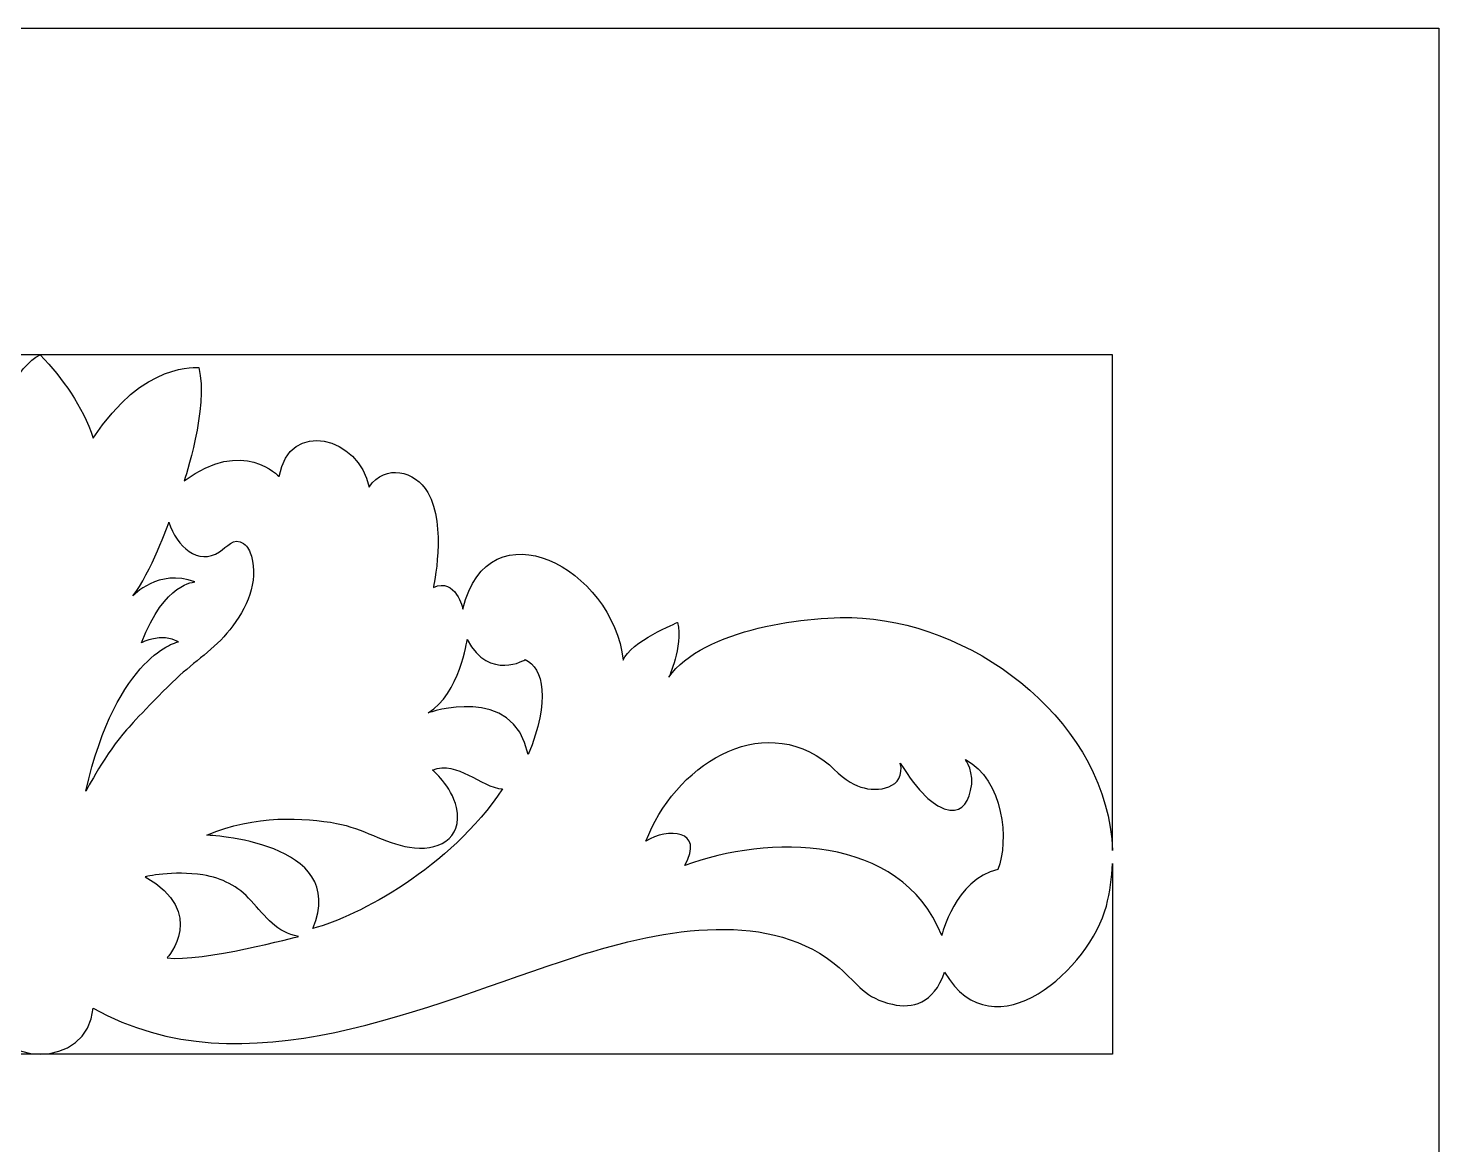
# Model space of a CAD drawing. Header units: centimetres. Extents: x 8 to 12.9, y -9 to 9.
# Drawn here: x 10.427 to 12.902, y 7.042 to 9.001 of the extents above; entities that cross this region are included whole.
import ezdxf

# ---------------------------------------------------------------- set-up
doc = ezdxf.new("R2010")
doc.units = ezdxf.units.CM
doc.header["$MEASUREMENT"] = 0
doc.layers.add('layer 1', color=7, linetype='Continuous')

msp = doc.modelspace()

# ---------------------------------------------------------------- linework, layer by layer
at = {"layer": 'layer 1', "color": 250, "lineweight": 30}
for points, knots in [([(12.90221, 9.00077), (11.26585, 9.00077), (9.62949, 9.00077), (7.99312, 9.00077), (7.99312, 9.00077), (7.99312, 3.53168), (7.99312, -1.93741), (7.99312, -7.4065), (7.99312, -7.4065), (7.99314, -7.4065), (7.99315, -7.4065), (7.99316, -7.4065), (7.99316, -7.4065), (7.99316, -7.93741), (7.99316, -8.46832), (7.99316, -8.99923), (7.99316, -8.99923), (8.18407, -8.99923), (8.37498, -8.99923), (8.56589, -8.99923), (8.56589, -8.99923), (8.56589, -8.91742), (8.56589, -8.8356), (8.56589, -8.75378), (8.56589, -8.75378), (8.76783, -8.75378), (8.96977, -8.75378), (9.17171, -8.75378), (9.17171, -8.75378), (9.17171, -8.5939), (9.17171, -8.43402), (9.17171, -8.27413), (9.17171, -8.27413), (9.25341, -8.27251), (9.33511, -8.27088), (9.4168, -8.26924), (9.4168, -8.26924), (9.43131, -8.31061), (9.45032, -8.34649), (9.48189, -8.37816), (9.48189, -8.37816), (9.5128, -8.40916), (9.54474, -8.42833), (9.58226, -8.43705), (9.58226, -8.43705), (9.63191, -8.4486), (9.68435, -8.44357), (9.72421, -8.4088), (9.72421, -8.4088), (9.76278, -8.37514), (9.78504, -8.32123), (9.79304, -8.2698), (9.79304, -8.2698), (9.81586, -8.27211), (9.83527, -8.27158), (9.85358, -8.26896), (9.85358, -8.26896), (9.94495, -8.25588), (9.9881, -8.19807), (9.99582, -8.11089), (9.99582, -8.11089), (9.99771, -8.08953), (9.9962, -8.06844), (9.98941, -8.04988), (9.98941, -8.04988), (9.99085, -8.05023), (9.99229, -8.05059), (9.99372, -8.05095), (9.99372, -8.05095), (10.02596, -8.0621), (10.0582, -8.07324), (10.09045, -8.08439), (10.09045, -8.08439), (10.10979, -8.28195), (10.26235, -8.43577), (10.44769, -8.43577), (10.44769, -8.43577), (10.63302, -8.43577), (10.78558, -8.28195), (10.80493, -8.08439), (10.80493, -8.08439), (10.83717, -8.07324), (10.86941, -8.0621), (10.90165, -8.05095), (10.90165, -8.05095), (10.90309, -8.05059), (10.90452, -8.05023), (10.90596, -8.04988), (10.90596, -8.04988), (10.89917, -8.06844), (10.89767, -8.08953), (10.89956, -8.11089), (10.89956, -8.11089), (10.90727, -8.19807), (10.95043, -8.25588), (11.04179, -8.26896), (11.04179, -8.26896), (11.0601, -8.27158), (11.07952, -8.27211), (11.10234, -8.2698), (11.10234, -8.2698), (11.11033, -8.32123), (11.13259, -8.37514), (11.17117, -8.4088), (11.17117, -8.4088), (11.21102, -8.44357), (11.26346, -8.4486), (11.31312, -8.43705), (11.31312, -8.43705), (11.35063, -8.42833), (11.38257, -8.40916), (11.41348, -8.37816), (11.41348, -8.37816), (11.44506, -8.34649), (11.46406, -8.31061), (11.47857, -8.26924), (11.47857, -8.26924), (11.56027, -8.27088), (11.64196, -8.27251), (11.72366, -8.27413), (11.72366, -8.27413), (11.72366, -8.43402), (11.72366, -8.5939), (11.72366, -8.75378), (11.72366, -8.75378), (11.9256, -8.75378), (12.12754, -8.75378), (12.32948, -8.75378), (12.32948, -8.75378), (12.32948, -8.8356), (12.32948, -8.91742), (12.32948, -8.99923), (12.32948, -8.99923), (12.52039, -8.99923), (12.7113, -8.99923), (12.90221, -8.99923), (12.90221, -8.99923), (12.90221, -8.46832), (12.90221, -7.93741), (12.90221, -7.4065), (12.90221, -7.4065), (12.90221, -1.93741), (12.90221, 3.53168), (12.90221, 9.00077)], [0, 0, 0, 0, 0.027027, 0.027027, 0.027027, 0.027027, 0.0540541, 0.0540541, 0.0540541, 0.0540541, 0.0810811, 0.0810811, 0.0810811, 0.0810811, 0.1081081, 0.1081081, 0.1081081, 0.1081081, 0.1351351, 0.1351351, 0.1351351, 0.1351351, 0.1621622, 0.1621622, 0.1621622, 0.1621622, 0.1891892, 0.1891892, 0.1891892, 0.1891892, 0.2162162, 0.2162162, 0.2162162, 0.2162162, 0.2432432, 0.2432432, 0.2432432, 0.2432432, 0.2702703, 0.2702703, 0.2702703, 0.2702703, 0.2972973, 0.2972973, 0.2972973, 0.2972973, 0.3243243, 0.3243243, 0.3243243, 0.3243243, 0.3513514, 0.3513514, 0.3513514, 0.3513514, 0.3783784, 0.3783784, 0.3783784, 0.3783784, 0.4054054, 0.4054054, 0.4054054, 0.4054054, 0.4324324, 0.4324324, 0.4324324, 0.4324324, 0.4594595, 0.4594595, 0.4594595, 0.4594595, 0.4864865, 0.4864865, 0.4864865, 0.4864865, 0.5135135, 0.5135135, 0.5135135, 0.5135135, 0.5405405, 0.5405405, 0.5405405, 0.5405405, 0.5675676, 0.5675676, 0.5675676, 0.5675676, 0.5945946, 0.5945946, 0.5945946, 0.5945946, 0.6216216, 0.6216216, 0.6216216, 0.6216216, 0.6486486, 0.6486486, 0.6486486, 0.6486486, 0.6756757, 0.6756757, 0.6756757, 0.6756757, 0.7027027, 0.7027027, 0.7027027, 0.7027027, 0.7297297, 0.7297297, 0.7297297, 0.7297297, 0.7567568, 0.7567568, 0.7567568, 0.7567568, 0.7837838, 0.7837838, 0.7837838, 0.7837838, 0.8108108, 0.8108108, 0.8108108, 0.8108108, 0.8378378, 0.8378378, 0.8378378, 0.8378378, 0.8648649, 0.8648649, 0.8648649, 0.8648649, 0.8918919, 0.8918919, 0.8918919, 0.8918919, 0.9189189, 0.9189189, 0.9189189, 0.9189189, 0.9459459, 0.9459459, 0.9459459, 0.9459459, 1, 1, 1, 1]), ([(8.56585, 7.55794), (8.56585, 7.84797), (8.56585, 8.13801), (8.56585, 8.42804), (8.56585, 8.42804), (9.19312, 8.42804), (9.8204, 8.42804), (10.44767, 8.42804), (10.44767, 8.42804), (10.40855, 8.41007), (10.36875, 8.3237), (10.3544, 8.28135), (10.3544, 8.28135), (10.26771, 8.41687), (10.16923, 8.40529), (10.16923, 8.40529), (10.16923, 8.40529), (10.15176, 8.33543), (10.19486, 8.20671), (10.19486, 8.20671), (10.19486, 8.20671), (10.09118, 8.28394), (10.02828, 8.21407), (10.02828, 8.21407), (10.02828, 8.21407), (10.01082, 8.31693), (9.88725, 8.28256), (9.87039, 8.19583), (9.87039, 8.19583), (9.84175, 8.23702), (9.78985, 8.22497), (9.76733, 8.18621), (9.76733, 8.18621), (9.73356, 8.12806), (9.75757, 8.01978), (9.75757, 8.01978), (9.75757, 8.01978), (9.71775, 8.03791), (9.70588, 7.98163), (9.70588, 7.98163), (9.70588, 7.98163), (9.66079, 8.16884), (9.44221, 8.053), (9.42433, 7.89183), (9.42433, 7.89183), (9.41273, 7.92437), (9.32896, 7.95827), (9.32896, 7.95827), (9.32896, 7.95827), (9.31994, 7.91486), (9.34443, 7.86198), (9.34443, 7.86198), (9.34443, 7.86198), (9.28512, 7.9467), (9.09817, 7.9723), (9.00451, 7.96583), (9.00451, 7.96583), (8.79799, 7.95152), (8.57349, 7.77901), (8.56585, 7.55794)], [0, 0, 0, 0, 0.0625, 0.0625, 0.0625, 0.0625, 0.125, 0.125, 0.125, 0.125, 0.1875, 0.1875, 0.1875, 0.1875, 0.25, 0.25, 0.25, 0.25, 0.3125, 0.3125, 0.3125, 0.3125, 0.375, 0.375, 0.375, 0.375, 0.4375, 0.4375, 0.4375, 0.4375, 0.5, 0.5, 0.5, 0.5, 0.5625, 0.5625, 0.5625, 0.5625, 0.625, 0.625, 0.625, 0.625, 0.6875, 0.6875, 0.6875, 0.6875, 0.75, 0.75, 0.75, 0.75, 0.8125, 0.8125, 0.8125, 0.8125, 0.875, 0.875, 0.875, 0.875, 1, 1, 1, 1]), ([(10.44767, 8.42804), (11.07494, 8.42804), (11.70222, 8.42804), (12.32949, 8.42804), (12.32949, 8.42804), (12.32949, 8.13801), (12.32949, 7.84799), (12.32949, 7.55796), (12.32949, 7.55796), (12.32183, 7.77901), (12.09734, 7.95152), (11.89082, 7.96583), (11.89082, 7.96583), (11.79716, 7.9723), (11.61022, 7.9467), (11.55091, 7.86198), (11.55091, 7.86198), (11.55091, 7.86198), (11.57539, 7.91486), (11.56637, 7.95827), (11.56637, 7.95827), (11.56637, 7.95827), (11.48261, 7.92437), (11.47102, 7.89183), (11.47102, 7.89183), (11.45313, 8.053), (11.23453, 8.16884), (11.18945, 7.98163), (11.18945, 7.98163), (11.18945, 7.98163), (11.17757, 8.03791), (11.13776, 8.01978), (11.13776, 8.01978), (11.13776, 8.01978), (11.16177, 8.12806), (11.12801, 8.18621), (11.12801, 8.18621), (11.10549, 8.22497), (11.05359, 8.23702), (11.02495, 8.19583), (11.02495, 8.19583), (11.00808, 8.28256), (10.88451, 8.31693), (10.86705, 8.21407), (10.86705, 8.21407), (10.86705, 8.21407), (10.80415, 8.28394), (10.70047, 8.20671), (10.70047, 8.20671), (10.70047, 8.20671), (10.74358, 8.33543), (10.72609, 8.40529), (10.72609, 8.40529), (10.72609, 8.40529), (10.62762, 8.41687), (10.54092, 8.28135), (10.54092, 8.28135), (10.52094, 8.34036), (10.48861, 8.38377), (10.44767, 8.42804)], [0, 0, 0, 0, 0.0625, 0.0625, 0.0625, 0.0625, 0.125, 0.125, 0.125, 0.125, 0.1875, 0.1875, 0.1875, 0.1875, 0.25, 0.25, 0.25, 0.25, 0.3125, 0.3125, 0.3125, 0.3125, 0.375, 0.375, 0.375, 0.375, 0.4375, 0.4375, 0.4375, 0.4375, 0.5, 0.5, 0.5, 0.5, 0.5625, 0.5625, 0.5625, 0.5625, 0.625, 0.625, 0.625, 0.625, 0.6875, 0.6875, 0.6875, 0.6875, 0.75, 0.75, 0.75, 0.75, 0.8125, 0.8125, 0.8125, 0.8125, 0.875, 0.875, 0.875, 0.875, 1, 1, 1, 1]), ([(10.67374, 8.13401), (10.67374, 8.13401), (10.64117, 8.04393), (10.61048, 8.00477), (10.61048, 8.00477), (10.61048, 8.00477), (10.65513, 8.05372), (10.71932, 8.02924), (10.71932, 8.02924), (10.71932, 8.02924), (10.66629, 8.02924), (10.62536, 7.92253), (10.62536, 7.92253), (10.62536, 7.92253), (10.66071, 7.94113), (10.69048, 7.92448), (10.69048, 7.92448), (10.69048, 7.92448), (10.58256, 7.90295), (10.52767, 7.66211), (10.52767, 7.66211), (10.52767, 7.66211), (10.56396, 7.73064), (10.59931, 7.76981), (10.59931, 7.76981), (10.59931, 7.76981), (10.644, 7.81993), (10.68699, 7.86012), (10.68699, 7.86012), (10.71817, 7.88925), (10.75345, 7.91142), (10.78053, 7.94538), (10.78053, 7.94538), (10.81021, 7.98261), (10.83144, 8.02972), (10.81841, 8.07436), (10.81841, 8.07436), (10.816, 8.08263), (10.81185, 8.0917), (10.80482, 8.09657), (10.80482, 8.09657), (10.78707, 8.10886), (10.77531, 8.09039), (10.76223, 8.0819), (10.76223, 8.0819), (10.72527, 8.05788), (10.68714, 8.09082), (10.67374, 8.13401)], [0, 0, 0, 0, 0.0769231, 0.0769231, 0.0769231, 0.0769231, 0.1538462, 0.1538462, 0.1538462, 0.1538462, 0.2307692, 0.2307692, 0.2307692, 0.2307692, 0.3076923, 0.3076923, 0.3076923, 0.3076923, 0.3846154, 0.3846154, 0.3846154, 0.3846154, 0.4615385, 0.4615385, 0.4615385, 0.4615385, 0.5384615, 0.5384615, 0.5384615, 0.5384615, 0.6153846, 0.6153846, 0.6153846, 0.6153846, 0.6923077, 0.6923077, 0.6923077, 0.6923077, 0.7692308, 0.7692308, 0.7692308, 0.7692308, 0.8461538, 0.8461538, 0.8461538, 0.8461538, 1, 1, 1, 1]), ([(11.29903, 7.89315), (11.29903, 7.89315), (11.23678, 7.85471), (11.19695, 7.92809), (11.19695, 7.92809), (11.19695, 7.92809), (11.18366, 7.83288), (11.12889, 7.79968), (11.12889, 7.79968), (11.12889, 7.79968), (11.27912, 7.85209), (11.30402, 7.72631), (11.30402, 7.72631), (11.34397, 7.82194), (11.3307, 7.87842), (11.29903, 7.89315)], [0, 0, 0, 0, 0.2, 0.2, 0.2, 0.2, 0.4, 0.4, 0.4, 0.4, 0.6, 0.6, 0.6, 0.6, 1, 1, 1, 1]), ([(12.07154, 7.71759), (12.07154, 7.71759), (12.0886, 7.69514), (12.08052, 7.66311), (12.08052, 7.66311), (12.07404, 7.63748), (12.06179, 7.62177), (12.03426, 7.63149), (12.03426, 7.63149), (12.01562, 7.63809), (11.98952, 7.65841), (11.95722, 7.71161), (11.95722, 7.71161), (11.96736, 7.66665), (11.91679, 7.6595), (11.88799, 7.66952), (11.88799, 7.66952), (11.87275, 7.67482), (11.85337, 7.68593), (11.83267, 7.70868), (11.83267, 7.70868), (11.71097, 7.80707), (11.55875, 7.70316), (11.51087, 7.57439), (11.51087, 7.57439), (11.54808, 7.59842), (11.6153, 7.59499), (11.57878, 7.53196), (11.57878, 7.53196), (11.72407, 7.5847), (11.95642, 7.59007), (12.03008, 7.40918), (12.03008, 7.40918), (12.03008, 7.40918), (12.05301, 7.50743), (12.12835, 7.52466), (12.12835, 7.52466), (12.14833, 7.57395), (12.13885, 7.68357), (12.07154, 7.71759)], [0, 0, 0, 0, 0.0909091, 0.0909091, 0.0909091, 0.0909091, 0.1818182, 0.1818182, 0.1818182, 0.1818182, 0.2727273, 0.2727273, 0.2727273, 0.2727273, 0.3636364, 0.3636364, 0.3636364, 0.3636364, 0.4545455, 0.4545455, 0.4545455, 0.4545455, 0.5454545, 0.5454545, 0.5454545, 0.5454545, 0.6363636, 0.6363636, 0.6363636, 0.6363636, 0.7272727, 0.7272727, 0.7272727, 0.7272727, 0.8181818, 0.8181818, 0.8181818, 0.8181818, 1, 1, 1, 1]), ([(11.2592, 7.66604), (11.21976, 7.6695), (11.18034, 7.71659), (11.13636, 7.69924), (11.13636, 7.69924), (11.13609, 7.69944), (11.1697, 7.67146), (11.17816, 7.63367), (11.17816, 7.63367), (11.19092, 7.57673), (11.14405, 7.55571), (11.09562, 7.56376), (11.09562, 7.56376), (11.05167, 7.57106), (11.01383, 7.59727), (10.96789, 7.6057), (10.96789, 7.6057), (10.91145, 7.61605), (10.82476, 7.62139), (10.73996, 7.58498), (10.73996, 7.58498), (10.73996, 7.58498), (10.99136, 7.57535), (10.92622, 7.42143), (10.92622, 7.42143), (11.00738, 7.44294), (11.16595, 7.52721), (11.2592, 7.66604)], [0, 0, 0, 0, 0.125, 0.125, 0.125, 0.125, 0.25, 0.25, 0.25, 0.25, 0.375, 0.375, 0.375, 0.375, 0.5, 0.5, 0.5, 0.5, 0.625, 0.625, 0.625, 0.625, 0.75, 0.75, 0.75, 0.75, 1, 1, 1, 1]), ([(8.86035, 7.34458), (8.77393, 7.19719), (8.60386, 7.35293), (8.57653, 7.46055), (8.57653, 7.46055), (8.57009, 7.48588), (8.56665, 7.51081), (8.56585, 7.53523), (8.56585, 7.53523), (8.56585, 7.42374), (8.56585, 7.31225), (8.56585, 7.20077), (8.56585, 7.20077), (9.8204, 7.20077), (11.07494, 7.20077), (12.32949, 7.20077), (12.32949, 7.20077), (12.32949, 7.31222), (12.32949, 7.42368), (12.32949, 7.53513), (12.32949, 7.53513), (12.32868, 7.51076), (12.32523, 7.48584), (12.3188, 7.46055), (12.3188, 7.46055), (12.29147, 7.35293), (12.1214, 7.19719), (12.03499, 7.34458), (12.03499, 7.34458), (12.01521, 7.28896), (11.97847, 7.28051), (11.94342, 7.28826), (11.94342, 7.28826), (11.89404, 7.29919), (11.88415, 7.32316), (11.85005, 7.35266), (11.85005, 7.35266), (11.73211, 7.45473), (11.54683, 7.4231), (11.3874, 7.37181), (11.3874, 7.37181), (11.1244, 7.28719), (10.80604, 7.13263), (10.5405, 7.2817), (10.5405, 7.2817), (10.53404, 7.17379), (10.36129, 7.17379), (10.35483, 7.2817), (10.35483, 7.2817), (10.0893, 7.13263), (9.77093, 7.28719), (9.50793, 7.37181), (9.50793, 7.37181), (9.34851, 7.4231), (9.16322, 7.45473), (9.04528, 7.35266), (9.04528, 7.35266), (9.01119, 7.32316), (9.0013, 7.29919), (8.95192, 7.28826), (8.95192, 7.28826), (8.91687, 7.28051), (8.88012, 7.28896), (8.86035, 7.34458)], [0, 0, 0, 0, 0.0588235, 0.0588235, 0.0588235, 0.0588235, 0.1176471, 0.1176471, 0.1176471, 0.1176471, 0.1764706, 0.1764706, 0.1764706, 0.1764706, 0.2352941, 0.2352941, 0.2352941, 0.2352941, 0.2941176, 0.2941176, 0.2941176, 0.2941176, 0.3529412, 0.3529412, 0.3529412, 0.3529412, 0.4117647, 0.4117647, 0.4117647, 0.4117647, 0.4705882, 0.4705882, 0.4705882, 0.4705882, 0.5294118, 0.5294118, 0.5294118, 0.5294118, 0.5882353, 0.5882353, 0.5882353, 0.5882353, 0.6470588, 0.6470588, 0.6470588, 0.6470588, 0.7058824, 0.7058824, 0.7058824, 0.7058824, 0.7647059, 0.7647059, 0.7647059, 0.7647059, 0.8235294, 0.8235294, 0.8235294, 0.8235294, 0.8823529, 0.8823529, 0.8823529, 0.8823529, 1, 1, 1, 1]), ([(10.90103, 7.40747), (10.90103, 7.40747), (10.73028, 7.36141), (10.67045, 7.36984), (10.67045, 7.36984), (10.67045, 7.36984), (10.74268, 7.44971), (10.63177, 7.51191), (10.63177, 7.51191), (10.63177, 7.51191), (10.68156, 7.52366), (10.73319, 7.51518), (10.73319, 7.51518), (10.76794, 7.50946), (10.79406, 7.49602), (10.81809, 7.46978), (10.81809, 7.46978), (10.8428, 7.44282), (10.86355, 7.41299), (10.90103, 7.40747)], [0, 0, 0, 0, 0.1666667, 0.1666667, 0.1666667, 0.1666667, 0.3333333, 0.3333333, 0.3333333, 0.3333333, 0.5, 0.5, 0.5, 0.5, 0.6666667, 0.6666667, 0.6666667, 0.6666667, 1, 1, 1, 1])]:
    msp.add_open_spline(points, degree=3, knots=knots, dxfattribs=at)

doc.saveas('drawing.dxf')
